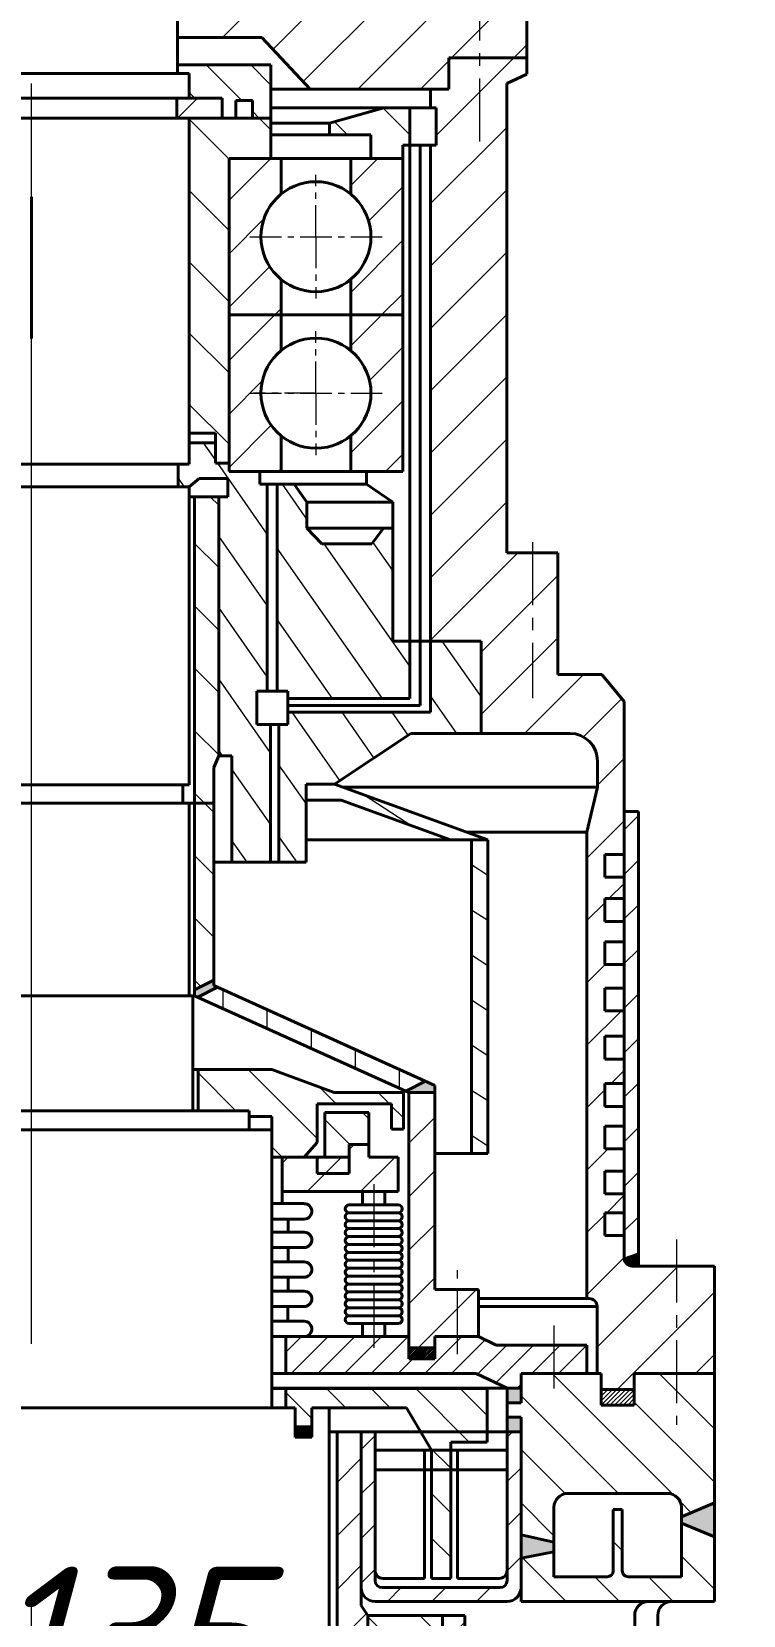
# Model space of a CAD drawing. Header units: millimetres. Extents: x 3913 to 6157, y -487 to 5915.
# Drawn here: x 5193 to 5552, y 4714 to 5512 of the extents above; entities that cross this region are included whole.
import ezdxf

# ---------------------------------------------------------------- set-up
doc = ezdxf.new("R2010")
doc.units = ezdxf.units.MM
doc.linetypes.add('осевая', pattern=[50.8, 31.75, -6.35, 6.35, -6.35])
doc.layers.get('0').update_dxf_attribs({"lineweight": 40})
for name, color, linetype, lineweight in [('1', 7, 'Continuous', 40), ('Оси', 7, 'осевая', 20), ('штриховка', 7, 'Continuous', 20)]:
    doc.layers.add(name, color=color, linetype=linetype, lineweight=lineweight)
doc.styles.add('ADRF1', font='isocpeur.ttf', dxfattribs={"oblique": 15})
doc.dimstyles.new('гост', dxfattribs={"dimtxt": 20, "dimasz": 30, "dimexe": 2, "dimexo": 0, "dimgap": 7, "dimtad": 1, "dimtoh": 1, "dimdec": 1, "dimtxsty": 'ADRF1', "dimcen": 2.5, "dimadec": 0, "dimazin": 0, "dimtfac": 1, "dimtdec": 1, "dimtmove": 0, "dimatfit": 3, "dimfxl": 1, "dimlwd": 20, "dimlwe": 20, "dimarcsym": 0})

# ---------------------------------------------------------------- blocks, each defined once
blk = doc.blocks.new('*D5')
at = {"layer": 'Defpoints', "color": 0, "transparency": 16777216}
for p in [(4626.5, 4661.77), (4626.5, 4550.68), (5759.57, 4550.68)]:
    blk.add_point(p, dxfattribs=at)
at = {"layer": 'Оси', "color": 0, "linetype": 'Continuous', "lineweight": 20, "transparency": 16777216}
for p, q in [((4626.5, 4550.68), (4626.5, 4663.77)), ((5639.57, 4661.77), (4746.5, 4661.77)), ((5759.57, 4550.68), (5759.57, 4663.77))]:
    blk.add_line(p, q, dxfattribs=at)
at = {"layer": 'Оси', "color": 0, "transparency": 16777216}
for points in [[(4746.5, 4681.77), (4746.5, 4641.77), (4626.5, 4661.77)], [(5639.57, 4681.77), (5639.57, 4641.77), (5759.57, 4661.77)]]:
    blk.add_solid(points, dxfattribs=at)
at = {"layer": 'Оси', "color": 0, "transparency": 16777216, "insert": (5193.03, 4703.77), "char_height": 20, "attachment_point": 5, "style": 'ADRF1'}
blk.add_mtext('{\\H3.5x;%%C1135}', dxfattribs=at)
blk = doc.blocks.new('*D8')
at = {"layer": 'Defpoints', "color": 0, "transparency": 16777216}
for p in [(5193.03, 5841.21), (5974.94, 5841.21), (5193.03, -208.96)]:
    blk.add_point(p, dxfattribs=at)
at = {"layer": 'Оси', "color": 0, "linetype": 'Continuous', "lineweight": 20, "transparency": 16777216}
for p, q in [((5193.03, 5841.21), (5976.94, 5841.21)), ((5974.94, -148.96), (5974.94, 5781.21)), ((5193.03, -208.96), (5976.94, -208.96))]:
    blk.add_line(p, q, dxfattribs=at)
at = {"layer": 'Оси', "color": 0, "transparency": 16777216}
for points in [[(5964.94, 5781.21), (5984.94, 5781.21), (5974.94, 5841.21)], [(5964.94, -148.96), (5984.94, -148.96), (5974.94, -208.96)]]:
    blk.add_solid(points, dxfattribs=at)
at = {"layer": 'Оси', "color": 0, "transparency": 16777216, "insert": (5932.94, 2816.12), "char_height": 20, "attachment_point": 5, "rotation": 90, "style": 'ADRF1'}
blk.add_mtext('{\\H3.5x;6050}', dxfattribs=at)

msp = doc.modelspace()

# ---------------------------------------------------------------- hatches: boundary and pattern name
h = msp.add_hatch()
h.set_pattern_fill('ANSI31', color=256, scale=0.5)
h.set_pattern_definition([(45, (1026.5905, 0), (-1.122532, 1.122532), [])])
h.paths.add_polyline_path([(5396.13, 4849.02), (5396.13, 4843.39), (5383.12, 4843.39), (5383.12, 4849.02)])
h = msp.add_hatch(color=256)
h.dxf.hatch_style = 1
h.paths.add_polyline_path([(5439.66, 4814.03), (5439.66, 4806.68), (5432.66, 4806.68), (5432.66, 4814.03)])
h.paths.add_polyline_path([(5439.66, 4828.69), (5439.66, 4821.36), (5432.66, 4821.36), (5432.66, 4828.69)])
h = msp.add_hatch(color=256)
h.dxf.hatch_style = 1
h.paths.add_polyline_path([(5325.89, 4803.92), (5325.89, 4809.24), (5334.26, 4809.24), (5334.26, 4803.92)])
h = msp.add_hatch(color=256)
h.dxf.hatch_style = 1
h.paths.add_polyline_path([(5520.47, 4760.64), (5520.47, 4763.78), (5537.07, 4770.93), (5537.07, 4753.84)])
h.paths.add_polyline_path([(5439.66, 4743.02), (5439.66, 4754.71), (5456.25, 4751.17), (5456.25, 4746.16)])
at = {"layer": 'штриховка'}
h = msp.add_hatch(dxfattribs=at)
h.set_pattern_fill('ANSI31', color=256, scale=7)
h.paths.add_polyline_path([(5308.95, 5509.22), (5266.48, 5509.22), (5266.48, 5532.46), (5314.78, 5532.46), (5314.78, 5520.66), (5327.45, 5520.66), (5327.45, 5532.46), (5351.63, 5532.46), (5402.68, 5523.96), (5418.97, 5523.96), (5418.97, 5498.96), (5403.19, 5498.96), (5403.19, 5492.2), (5403.19, 5483.21), (5333.32, 5483.21)])
h.paths.add_polyline_path([(5418.97, 5523.96), (5423.29, 5523.96), (5442.63, 5515.36), (5442.63, 5498.96), (5424.49, 5498.96), (5418.97, 5498.96)])
h.paths.add_polyline_path([(5423.29, 5523.96), (5442.63, 5523.96), (5442.63, 5515.36)], flags=17)
h = msp.add_hatch(dxfattribs=at)
h.set_pattern_fill('ANSI31', color=256, scale=7)
edge = h.paths.add_edge_path()
edge.add_arc((5473.97, 4869.85), 4, 360, 450)
edge.add_line((5473.97, 4873.85), (5472.88, 4873.85))
edge.add_line((5472.88, 4873.85), (5472.88, 4924))
edge.add_line((5472.88, 4924), (5491.63, 4922.63))
edge.add_line((5491.63, 4922.63), (5491.63, 4917.07))
edge.add_line((5491.63, 4917.07), (5481.83, 4917.07))
edge.add_line((5481.83, 4917.07), (5481.83, 4905.62))
edge.add_line((5481.83, 4905.62), (5491.63, 4905.62))
edge.add_line((5491.63, 4905.62), (5491.63, 4894.23))
edge.add_arc((5495.63, 4894.23), 4, 180, 270)
edge.add_line((5495.63, 4890.23), (5498.79, 4890.23))
edge.add_line((5498.79, 4890.23), (5517.93, 4890.23))
edge.add_line((5517.93, 4890.23), (5517.93, 4836.02))
edge.add_line((5517.93, 4836.02), (5496.74, 4836.02))
edge.add_line((5496.74, 4836.02), (5496.74, 4828.04))
edge.add_line((5496.74, 4828.04), (5479.98, 4828.04))
edge.add_line((5479.98, 4828.04), (5479.98, 4836.02))
edge.add_line((5479.98, 4836.02), (5477.97, 4836.02))
edge.add_line((5477.97, 4836.02), (5477.97, 4869.85))
h.paths.add_polyline_path([(5517.93, 4890.23), (5537.07, 4890.23), (5537.07, 4836.02), (5517.93, 4836.02)])
edge = h.paths.add_edge_path()
edge.add_spline(control_points=[(5472.88, 5108.8), (5474.66, 5116.37), (5478.22, 5123.73), (5478.22, 5131.51)], knot_values=[0, 0, 0, 0, 2.333829, 2.333829, 2.333829, 2.333829], degree=3, periodic=0)
edge.add_line((5478.22, 5131.51), (5478.22, 5144.57))
edge.add_arc((5464.22, 5144.57), 14, 360, 450)
edge.add_line((5464.22, 5158.57), (5433.15, 5158.57))
edge.add_line((5433.15, 5158.57), (5419.49, 5158.57))
edge.add_line((5419.49, 5158.57), (5419.49, 5205.09))
edge.add_line((5419.49, 5205.09), (5394.05, 5205.09))
edge.add_line((5394.05, 5205.09), (5394.05, 5365.31))
edge.add_line((5394.05, 5365.31), (5432.46, 5361.4))
edge.add_line((5432.46, 5361.4), (5432.46, 5249.51))
edge.add_line((5432.46, 5249.51), (5458.17, 5249.51))
edge.add_line((5458.17, 5249.51), (5458.17, 5236.27))
edge.add_line((5458.17, 5236.27), (5458.17, 5194.14))
edge.add_line((5458.17, 5194.14), (5458.17, 5188.23))
edge.add_line((5458.17, 5188.23), (5480.38, 5188.23))
edge.add_line((5480.38, 5188.23), (5491.63, 5174.67))
edge.add_line((5491.63, 5174.67), (5491.63, 5119.23))
edge.add_line((5491.63, 5119.23), (5491.63, 5097.63))
edge.add_line((5491.63, 5097.63), (5481.83, 5097.63))
edge.add_line((5481.83, 5097.63), (5481.83, 5086.18))
edge.add_line((5481.83, 5086.18), (5491.63, 5086.18))
edge.add_line((5491.63, 5086.18), (5491.63, 5075.31))
edge.add_line((5491.63, 5075.31), (5481.83, 5075.31))
edge.add_line((5481.83, 5075.31), (5481.83, 5063.86))
edge.add_line((5481.83, 5063.86), (5491.63, 5063.86))
edge.add_line((5491.63, 5063.86), (5491.63, 5053.51))
edge.add_line((5491.63, 5053.51), (5481.83, 5053.51))
edge.add_line((5481.83, 5053.51), (5481.83, 5042.06))
edge.add_line((5481.83, 5042.06), (5491.63, 5042.06))
edge.add_line((5491.63, 5042.06), (5491.63, 5030.2))
edge.add_line((5491.63, 5030.2), (5481.83, 5030.2))
edge.add_line((5481.83, 5030.2), (5481.83, 5018.75))
edge.add_line((5481.83, 5018.75), (5491.63, 5018.75))
edge.add_line((5491.63, 5018.75), (5491.63, 5005.95))
edge.add_line((5491.63, 5005.95), (5481.83, 5005.95))
edge.add_line((5481.83, 5005.95), (5481.83, 4994.5))
edge.add_line((5481.83, 4994.5), (5491.63, 4994.23))
edge.add_line((5491.63, 4994.23), (5491.63, 4982.1))
edge.add_line((5491.63, 4982.1), (5481.83, 4982.1))
edge.add_line((5481.83, 4982.1), (5481.83, 4970.65))
edge.add_line((5481.83, 4970.65), (5491.63, 4970.65))
edge.add_line((5491.63, 4970.65), (5491.63, 4960.64))
edge.add_line((5491.63, 4960.64), (5481.83, 4960.64))
edge.add_line((5481.83, 4960.64), (5481.83, 4949.19))
edge.add_line((5481.83, 4949.19), (5491.63, 4949.19))
edge.add_line((5491.63, 4949.19), (5491.63, 4937.98))
edge.add_line((5491.63, 4937.98), (5481.83, 4937.98))
edge.add_line((5481.83, 4937.98), (5481.83, 4926.53))
edge.add_line((5481.83, 4926.53), (5491.63, 4926.53))
edge.add_line((5491.63, 4926.53), (5491.63, 4922.63))
edge.add_line((5491.63, 4922.63), (5472.88, 4924))
edge.add_line((5472.88, 4924), (5472.88, 5108.8))
h.paths.add_polyline_path([(5394.05, 5454.87), (5396.88, 5454.87), (5396.88, 5473.69), (5394.05, 5473.69), (5394.05, 5483.21), (5403.19, 5483.21), (5403.19, 5492.2), (5403.19, 5498.96), (5424.49, 5498.96), (5442.63, 5498.96), (5442.63, 5490.75), (5432.46, 5486.05), (5432.46, 5361.4), (5394.05, 5365.31)])
h = msp.add_hatch(dxfattribs=at)
h.set_pattern_fill('ANSI31', color=256, scale=5, angle=90)
h.paths.add_polyline_path([(5272.46, 5490.98), (5266.48, 5490.98), (5266.48, 5495.34), (5313.63, 5495.34), (5313.63, 5473.69), (5313.63, 5468.61), (5304.32, 5468.61), (5304.32, 5477.41), (5295.97, 5477.41), (5295.97, 5468.61), (5288.98, 5468.61), (5288.98, 5478.61), (5272.46, 5478.61)])
h = msp.add_hatch(dxfattribs=at)
h.set_pattern_fill('ANSI31', color=256, scale=5)
h.paths.add_polyline_path([(5272.46, 5468.61), (5266.18, 5468.61), (5266.18, 5478.61), (5288.98, 5478.61), (5288.98, 5468.61)])
h = msp.add_hatch(dxfattribs=at)
h.set_pattern_fill('ANSI31', color=256, scale=5)
h.paths.add_polyline_path([(5272.46, 5468.61), (5266.18, 5468.61), (5266.18, 5478.61), (5288.98, 5478.61), (5288.98, 5468.61)])
h = msp.add_hatch(dxfattribs=at)
h.set_pattern_fill('ANSI31', color=256, scale=7, angle=90)
h.paths.add_polyline_path([(5364, 5460.11), (5364, 5448.24), (5380.09, 5448.24), (5380.09, 5454.87), (5383.54, 5454.87), (5383.54, 5473.69), (5370.58, 5473.69), (5343.05, 5465.97), (5343.05, 5460.11)])
h = msp.add_hatch(dxfattribs=at)
h.set_pattern_fill('ANSI31', color=256, scale=8, angle=90)
h.paths.add_polyline_path([(5272.46, 5468.61), (5313.63, 5468.61), (5313.63, 5448.24), (5292.49, 5448.24), (5292.49, 5294.73), (5285.63, 5294.73), (5285.63, 5309.92), (5272.46, 5309.92)])
h = msp.add_hatch(dxfattribs=at)
h.set_pattern_fill('ANSI31', color=256, scale=6)
h.paths.add_polyline_path([(5292.51, 5448.24), (5318.79, 5448.24), (5318.79, 5430.31, 0.225512), (5308.57, 5408.81, 0.225512), (5318.79, 5387.31), (5318.79, 5369.4), (5292.51, 5369.4)])
h.paths.add_polyline_path([(5353.82, 5448.24), (5380.09, 5448.24), (5380.09, 5369.4), (5353.82, 5369.4), (5353.82, 5387.31, 0.225512), (5364.03, 5408.81, 0.225512), (5353.82, 5430.31)])
h.paths.add_polyline_path([(5292.51, 5369.4), (5318.79, 5369.4), (5318.79, 5351.49, 0.225512), (5308.57, 5329.99, 0.225512), (5318.79, 5308.49), (5318.79, 5290.58), (5292.51, 5290.58)])
h.paths.add_polyline_path([(5353.82, 5369.4), (5380.09, 5368.09), (5380.09, 5290.58), (5353.82, 5290.58), (5353.82, 5308.49, 0.225512), (5364.03, 5329.99, 0.225512), (5353.82, 5351.49)])
h = msp.add_hatch(dxfattribs=at)
h.set_pattern_fill('ANSI31', color=256, scale=6.5, angle=80)
h.paths.add_polyline_path([(5287.3, 5277.81), (5291.89, 5277.81), (5291.89, 5286.95), (5277.43, 5286.95), (5272.46, 5282.73), (5266.8, 5282.73), (5266.8, 5294.3), (5272.46, 5294.3), (5272.46, 5304.99), (5285.63, 5304.99), (5285.63, 5294.73), (5292.49, 5294.73), (5292.49, 5290.58), (5307.97, 5290.58), (5307.97, 5284.15), (5311.78, 5284.15), (5311.78, 5179.8), (5306.53, 5179.8), (5306.53, 5163.13), (5313.42, 5163.13), (5313.42, 5093.62), (5293.92, 5093.62), (5293.92, 5147.25), (5287.3, 5147.25)])
h.paths.add_polyline_path([(5316.76, 5284.15), (5325.25, 5284.15), (5331.72, 5275.07), (5331.72, 5261.91), (5339.33, 5254.01), (5364.51, 5254.01), (5370.36, 5261.91), (5375.05, 5261.91), (5375.05, 5205.09), (5383.54, 5205.09), (5383.54, 5176.2), (5322.16, 5176.2), (5322.16, 5179.8), (5316.76, 5179.8)])
h.paths.add_polyline_path([(5317.66, 5163.13), (5322.16, 5163.13), (5322.16, 5169.21), (5394.05, 5169.21), (5394.05, 5205.09), (5419.49, 5205.09), (5419.49, 5158.57), (5384.04, 5158.57), (5345.69, 5133.02), (5331.3, 5133.02), (5331.3, 5093.62), (5317.66, 5093.62)])
h = msp.add_hatch(dxfattribs=at)
h.set_pattern_fill('ANSI31', color=256, scale=7, angle=90)
h.paths.add_polyline_path([(5275.15, 5277.81), (5287.3, 5277.81), (5287.3, 5147.25), (5284.91, 5141.46), (5284.89, 5123.47), (5284.89, 5034.24), (5275.15, 5029.45), (5275.15, 5123.47)])
h = msp.add_hatch(dxfattribs=at)
h.set_pattern_fill('ANSI31', color=256, scale=6, angle=102)
h.paths.add_polyline_path([(5348.96, 5125), (5331.3, 5125), (5331.3, 5133.02), (5345.69, 5133.02), (5422.92, 5104.89), (5404.19, 5104.89)])
h = msp.add_hatch(dxfattribs=at)
h.set_pattern_fill('ANSI31', color=256, scale=5)
h.paths.add_polyline_path([(5491.63, 5119.23), (5498.79, 5119.23), (5498.79, 4890.23), (5495.63, 4890.23, -0.414214), (5491.63, 4894.23)])
h = msp.add_hatch(dxfattribs=at)
h.set_pattern_fill('ANSI31', color=256, scale=6, angle=102)
h.paths.add_polyline_path([(5422.92, 5104.89), (5414.75, 5104.89), (5414.75, 4946.87), (5422.92, 4946.87)])
h = msp.add_hatch(color=256, dxfattribs=at)
h.dxf.hatch_style = 1
h.paths.add_polyline_path([(5391.47, 4983.31), (5396.13, 4981.2), (5396.13, 4977.64), (5383.12, 4977.64), (5381.59, 4978.33)])
h.paths.add_polyline_path([(5275.15, 5029.45), (5284.89, 5034.24), (5284.89, 5031.6), (5286.74, 5030.77), (5276.81, 5025.61), (5275.15, 5026.36)])
h = msp.add_hatch(dxfattribs=at)
h.set_pattern_fill('ANSI31', color=256, scale=7, angle=45)
h.paths.add_polyline_path([(5276.81, 5025.61), (5286.74, 5030.77), (5391.47, 4983.31), (5381.59, 4978.33)])
h = msp.add_hatch(dxfattribs=at)
h.set_pattern_fill('ANSI31', color=256, scale=6, angle=90)
h.paths.add_polyline_path([(5314.13, 4965.61), (5302.68, 4965.61), (5302.68, 4968.48), (5276.9, 4968.48), (5276.9, 4989.31), (5314.13, 4989.31), (5345.4, 4977.64), (5380.45, 4977.64), (5380.45, 4959.22), (5374.44, 4959.22), (5374.44, 4971.91), (5336.89, 4971.91), (5336.89, 4952.47), (5330.41, 4945.12), (5314.13, 4945.12), (5314.13, 4958.83)])
h = msp.add_hatch(dxfattribs=at)
h.set_pattern_fill('ANSI31', color=256, scale=6)
h.paths.add_polyline_path([(5383.12, 4977.64), (5396.13, 4977.64), (5396.13, 4878.38), (5418.17, 4878.38), (5418.17, 4854.64), (5396.13, 4854.64), (5396.13, 4849.02), (5383.12, 4849.02), (5383.12, 4854.64)])
h = msp.add_hatch(dxfattribs=at)
h.set_pattern_fill('ANSI31', color=256, scale=5, angle=90)
h.paths.add_polyline_path([(5353.02, 4951.47), (5353.02, 4945.12), (5340.86, 4945.12), (5340.86, 4967.62), (5362.99, 4967.62), (5362.99, 4951.47)])
h = msp.add_hatch(dxfattribs=at)
h.set_pattern_fill('ANSI31', color=256, scale=6)
h.paths.add_polyline_path([(5353.02, 4936.89), (5353.02, 4945.12), (5353.02, 4951.47), (5362.99, 4951.47), (5362.99, 4945.12), (5377.76, 4945.12), (5377.76, 4927.76), (5319.22, 4927.76), (5319.22, 4945.12), (5336.89, 4945.12), (5336.89, 4936.89)])
h = msp.add_hatch(dxfattribs=at)
h.set_pattern_fill('ANSI31', color=256, scale=5)
h.paths.add_polyline_path([(5336.89, 4936.89), (5336.89, 4945.12), (5353.02, 4945.12), (5353.02, 4936.89)])
h = msp.add_hatch(color=256, dxfattribs=at)
h.dxf.hatch_style = 1
h.paths.add_polyline_path([(5498.79, 4896.74), (5498.79, 4890.23), (5495.63, 4890.23, -0.414214), (5491.63, 4894.23)])
h = msp.add_hatch(dxfattribs=at)
h.set_pattern_fill('ANSI31', color=256, scale=3)
h.set_pattern_definition([(45, (1026.59, 0), (-6.735192, 6.735192), [])])
h.paths.add_polyline_path([(5472.88, 4850.43), (5472.88, 4836.02), (5439.66, 4836.02), (5439.66, 4828.69), (5432.66, 4828.69), (5416.99, 4836.02), (5321.19, 4836.02), (5321.19, 4854.64), (5330.38, 4854.64), (5383.12, 4854.64), (5383.12, 4843.39), (5396.13, 4843.39), (5396.13, 4854.64), (5418.17, 4854.64), (5427.16, 4850.43)])
h = msp.add_hatch(dxfattribs=at)
h.set_pattern_fill('ANSI31', color=256, scale=6, angle=90)
h.paths.add_polyline_path([(5439.66, 4806.68), (5439.66, 4814.03), (5432.66, 4814.03), (5432.66, 4821.36), (5439.66, 4821.36), (5439.66, 4836.02), (5479.98, 4836.02), (5479.98, 4820.07), (5488.36, 4820.07), (5496.74, 4820.07), (5496.74, 4836.02), (5537.07, 4836.02), (5537.07, 4770.93), (5520.47, 4763.78), (5520.47, 4768.68, 0.414214), (5513.47, 4775.68), (5463.25, 4775.68, 0.414214), (5456.25, 4768.68), (5456.25, 4751.17), (5439.66, 4754.71)])
h.paths.add_polyline_path([(5520.47, 4760.64), (5537.07, 4753.84), (5537.07, 4721.23), (5439.66, 4721.23), (5439.66, 4728.23), (5439.66, 4743.02), (5456.25, 4746.16), (5456.25, 4733.67), (5483.08, 4733.67, 0.414214), (5486.08, 4736.67), (5486.08, 4767.61), (5490.64, 4767.61), (5490.64, 4736.67, 0.414214), (5493.64, 4733.67), (5520.47, 4733.67)])
h = msp.add_hatch(dxfattribs=at)
h.set_pattern_fill('ANSI31', color=256, scale=5, angle=90)
h.paths.add_polyline_path([(5321.19, 4828.5), (5422.56, 4828.5), (5422.56, 4806.68), (5389.11, 4806.68), (5382, 4818.83), (5342.93, 4818.83), (5334.26, 4818.83), (5334.26, 4809.24), (5325.89, 4809.24), (5325.89, 4818.83), (5321.19, 4818.83)])
h.paths.add_polyline_path([(5389.11, 4806.68), (5422.56, 4806.68), (5422.56, 4801.47), (5404.25, 4801.47), (5404.25, 4797.43), (5394.52, 4797.43)])
h.paths.add_polyline_path([(5394.52, 4787.46), (5404.25, 4787.46), (5404.25, 4732.86), (5399.38, 4732.86), (5394.52, 4732.86)])
h.paths.add_polyline_path([(5394.52, 4797.43), (5404.25, 4797.43), (5404.25, 4787.46), (5394.52, 4787.46)])
h = msp.add_hatch(dxfattribs=at)
h.set_pattern_fill('ANSI31', color=256, scale=0.5)
h.set_pattern_definition([(45, (1026.5905, -8.2099), (-1.122532, 1.122532), [])])
h.paths.add_polyline_path([(5488.36, 4820.07), (5479.98, 4820.07), (5479.98, 4828.04), (5496.74, 4828.04), (5496.74, 4820.07)])
h = msp.add_hatch(dxfattribs=at)
h.set_pattern_fill('ANSI31', color=256, scale=6)
h.paths.add_polyline_path([(5411.32, 4275.19), (5400.08, 4275.19), (5400.08, 4714.23), (5411.32, 4714.23)])
h.paths.add_polyline_path([(5362.39, 4714.23), (5362.39, 4266.64), (5371.7, 4240.39), (5371.7, 4204.68), (5341.7, 4204.68), (5341.7, 4261.25), (5346.91, 4265.81), (5346.91, 4708.68), (5346.91, 4806.68), (5359.11, 4806.68), (5359.11, 4719.18)])
h = msp.add_hatch(dxfattribs=at)
h.set_pattern_fill('ANSI31', color=256, scale=5)
h.paths.add_polyline_path([(5432.66, 4806.68), (5439.66, 4806.68), (5439.66, 4728.23, -0.414214), (5432.66, 4721.23), (5366.11, 4721.23, -0.414214), (5359.11, 4728.23), (5359.11, 4806.68), (5366.11, 4806.68), (5366.11, 4731.73, 0.414214), (5369.61, 4728.23), (5429.16, 4728.23, 0.414214), (5432.66, 4731.73)])
h = msp.add_hatch(dxfattribs=at)
h.set_pattern_fill('ANSI31', color=256, scale=6, angle=90)
h.paths.add_polyline_path([(5386.33, 4639.65), (5386.33, 4621.47), (5400.08, 4621.47), (5400.08, 4609.57), (5386.33, 4609.57), (5386.33, 4591.39), (5400.08, 4591.39), (5400.08, 4578.99), (5386.33, 4578.99), (5386.33, 4560.81), (5400.08, 4560.81), (5400.08, 4551.64), (5386.33, 4551.64), (5386.33, 4533.46), (5400.08, 4533.46), (5400.08, 4524.29), (5386.33, 4524.29), (5386.33, 4506.11), (5400.08, 4506.11), (5400.08, 4497.26), (5386.33, 4497.26), (5386.33, 4479.08), (5400.08, 4479.08), (5400.08, 4464.66), (5386.33, 4464.66), (5386.33, 4446.48), (5400.08, 4446.48), (5400.08, 4435.76), (5386.33, 4435.76), (5386.33, 4417.58), (5400.08, 4417.58), (5400.08, 4408.35), (5386.33, 4408.35), (5386.33, 4390.17), (5400.08, 4390.17), (5400.08, 4380.19), (5386.33, 4380.19), (5386.33, 4362.01), (5400.08, 4362.01), (5400.08, 4351.3), (5386.33, 4351.3), (5386.33, 4333.12), (5400.08, 4333.12), (5400.08, 4320.93), (5386.33, 4320.93), (5386.33, 4302.75), (5400.08, 4302.75), (5400.08, 4293.37), (5386.33, 4293.37), (5386.33, 4275.19), (5400.08, 4275.19), (5411.32, 4275.19), (5411.32, 4240.39), (5371.7, 4240.39), (5362.39, 4266.64), (5362.39, 4714.23), (5400.08, 4714.23), (5400.08, 4705.15), (5386.33, 4705.15), (5386.33, 4686.97), (5400.08, 4686.97), (5400.08, 4673.53), (5386.33, 4673.53), (5386.33, 4655.35), (5400.08, 4655.35), (5400.08, 4639.65)])

# ---------------------------------------------------------------- linework, layer by layer
for p, q in [((5266.48, 5490.98), (5266.48, 5532.46)), ((5442.63, 5498.96), (5442.63, 5523.96)), ((5266.48, 5509.22), (5308.95, 5509.22)), ((5308.95, 5509.22), (5333.32, 5483.21)), ((5424.49, 5498.96), (5403.19, 5498.96)), ((5403.19, 5498.96), (5403.19, 5492.2)), ((5424.49, 5498.96), (5403.19, 5498.96)), ((5403.19, 5498.96), (5403.19, 5492.2)), ((5442.63, 5498.96), (5424.49, 5498.96)), ((5442.63, 5490.75), (5442.63, 5498.96)), ((5113.61, 5490.98), (5193.03, 5490.98)), ((5272.46, 5490.98), (5193.03, 5490.98)), ((5272.46, 5490.98), (5193.03, 5490.98)), ((5272.46, 5490.98), (5193.03, 5490.98)), ((5313.63, 5495.34), (5266.48, 5495.34)), ((5272.46, 5478.61), (5272.46, 5490.98)), ((5272.46, 5478.61), (5272.46, 5490.98)), ((5272.46, 5478.61), (5272.46, 5490.98)), ((5313.63, 5473.69), (5313.63, 5495.34)), ((5403.19, 5492.2), (5403.19, 5483.21)), ((5403.19, 5492.2), (5403.19, 5483.21)), ((5432.46, 5486.05), (5442.63, 5490.75)), ((5403.19, 5483.21), (5313.63, 5483.21)), ((5394.05, 5473.69), (5394.05, 5483.21)), ((5432.46, 5249.51), (5432.46, 5486.05)), ((5119.89, 5478.61), (5193.03, 5478.61)), ((5266.18, 5478.61), (5193.03, 5478.61)), ((5266.18, 5468.61), (5266.18, 5478.61)), ((5288.98, 5478.61), (5266.18, 5478.61)), ((5266.18, 5468.61), (5266.18, 5478.61)), ((5288.98, 5478.61), (5266.18, 5478.61)), ((5288.98, 5478.61), (5266.18, 5478.61)), ((5288.98, 5468.61), (5288.98, 5478.61)), ((5288.98, 5468.61), (5288.98, 5478.61)), ((5288.98, 5468.61), (5288.98, 5478.61)), ((5304.32, 5477.41), (5295.97, 5477.41)), ((5288.98, 5468.61), (5193.03, 5468.61)), ((5272.46, 5294.3), (5272.46, 5468.61)), ((5193.03, 5428.84), (5193.03, 5357.5)), ((5193.03, 5294.3), (5113.61, 5294.3)), ((5193.03, 5294.3), (5113.61, 5294.3)), ((5193.03, 5294.3), (5272.46, 5294.3)), ((5193.03, 5294.3), (5272.46, 5294.3)), ((5266.8, 5282.73), (5266.8, 5294.3)), ((5113.61, 5282.73), (5193.03, 5282.73)), ((5272.46, 5282.73), (5193.03, 5282.73)), ((5272.46, 5132.6), (5272.46, 5282.73)), ((5458.17, 5249.51), (5432.46, 5249.51)), ((5458.17, 5236.27), (5458.17, 5249.51)), ((5458.17, 5236.27), (5458.17, 5194.14)), ((5419.49, 5205.09), (5375.05, 5205.09)), ((5419.49, 5158.57), (5419.49, 5205.09)), ((5458.17, 5194.14), (5458.17, 5188.23)), ((5480.38, 5188.23), (5458.17, 5188.23)), ((5480.38, 5188.23), (5458.17, 5188.23)), ((5491.63, 5174.67), (5480.38, 5188.23)), ((5491.63, 5119.23), (5491.63, 5174.67)), ((5384.04, 5158.57), (5345.69, 5133.02)), ((5419.49, 5158.57), (5384.04, 5158.57)), ((5433.15, 5158.57), (5419.49, 5158.57)), ((5464.22, 5158.57), (5433.15, 5158.57)), ((5284.89, 5123.47), (5284.91, 5141.46)), ((5478.22, 5131.51), (5478.22, 5144.57)), ((5113.61, 5132.6), (5193.03, 5132.6)), ((5272.46, 5132.6), (5193.03, 5132.6)), ((5269.2, 5123.47), (5269.2, 5132.6)), ((5331.3, 5133.02), (5331.3, 5093.62)), ((5422.92, 5104.89), (5345.69, 5133.02)), ((5113.61, 5123.47), (5193.03, 5123.47)), ((5272.46, 5123.47), (5193.03, 5123.47)), ((5272.46, 5123.47), (5272.46, 5026.36)), ((5275.15, 5123.47), (5272.46, 5123.47)), ((5275.15, 5026.36), (5275.15, 5123.47)), ((5275.15, 5026.36), (5275.15, 5123.47)), ((5275.15, 5123.47), (5284.89, 5123.47)), ((5284.89, 5031.6), (5284.89, 5123.47)), ((5284.89, 5031.6), (5284.89, 5123.47)), ((5404.19, 5104.89), (5348.96, 5125)), ((5498.79, 5119.23), (5491.63, 5119.23)), ((5491.63, 4894.23), (5491.63, 5119.23)), ((5498.79, 4890.23), (5498.79, 5119.23)), ((5472.88, 4873.85), (5472.88, 5108.8)), ((5414.75, 5104.89), (5414.75, 4946.87)), ((5422.92, 5104.89), (5422.92, 4946.87)), ((5481.83, 5097.63), (5491.63, 5097.63)), ((5481.83, 5086.18), (5481.83, 5097.63)), ((5491.63, 5086.18), (5481.83, 5086.18)), ((5481.83, 5063.86), (5481.83, 5075.31)), ((5481.83, 5075.31), (5491.63, 5075.31)), ((5491.63, 5063.86), (5481.83, 5063.86)), ((5481.83, 5053.51), (5491.63, 5053.51)), ((5481.83, 5042.06), (5481.83, 5053.51)), ((5491.63, 5042.06), (5481.83, 5042.06)), ((5284.89, 5034.24), (5275.15, 5029.45)), ((5286.74, 5030.77), (5276.81, 5025.61)), ((5396.13, 4981.2), (5284.89, 5031.6)), ((5481.83, 5018.75), (5481.83, 5030.2)), ((5481.83, 5030.2), (5491.63, 5030.2)), ((5111.84, 5026.36), (5193.03, 5026.36)), ((5274.23, 5026.36), (5193.03, 5026.36)), ((5274.23, 4968.48), (5274.23, 5026.36)), ((5275.15, 5026.36), (5274.23, 5026.36)), ((5383.12, 4977.64), (5275.15, 5026.36)), ((5491.63, 5018.75), (5481.83, 5018.75)), ((5481.83, 4994.5), (5481.83, 5005.95)), ((5481.83, 5005.95), (5491.63, 5005.95)), ((5274.23, 4989.31), (5314.13, 4989.31)), ((5276.9, 4968.48), (5276.9, 4989.31)), ((5314.13, 4989.31), (5345.4, 4977.64)), ((5491.63, 4994.5), (5481.83, 4994.5)), ((5381.59, 4978.33), (5391.47, 4983.31)), ((5396.13, 4981.2), (5396.13, 4878.38)), ((5481.83, 4970.65), (5481.83, 4982.1)), ((5481.83, 4982.1), (5491.63, 4982.1)), ((5336.89, 4971.91), (5336.89, 4952.47)), ((5374.44, 4971.91), (5336.89, 4971.91)), ((5380.45, 4977.64), (5345.4, 4977.64)), ((5374.44, 4959.22), (5374.44, 4971.91)), ((5380.45, 4977.64), (5380.45, 4959.22)), ((5383.12, 4854.64), (5383.12, 4977.64)), ((5383.12, 4977.64), (5396.13, 4977.64)), ((5083.38, 4968.48), (5193.03, 4968.48)), ((5302.68, 4968.48), (5193.03, 4968.48)), ((5302.68, 4958.83), (5302.68, 4968.48)), ((5302.68, 4965.61), (5314.13, 4965.61)), ((5314.13, 4965.61), (5314.13, 4958.83)), ((5362.99, 4967.62), (5340.86, 4967.62)), ((5340.86, 4967.62), (5340.86, 4945.12)), ((5362.99, 4951.47), (5362.99, 4967.62)), ((5491.63, 4970.65), (5481.83, 4970.65)), ((5071.94, 4958.83), (5193.03, 4958.83)), ((5314.13, 4958.83), (5193.03, 4958.83)), ((5314.13, 4818.83), (5314.13, 4958.83)), ((5380.45, 4959.22), (5374.44, 4959.22)), ((5481.83, 4949.19), (5481.83, 4960.64)), ((5481.83, 4960.64), (5491.63, 4960.64)), ((5336.89, 4952.47), (5330.41, 4945.12)), ((5353.02, 4951.47), (5353.02, 4945.12)), ((5362.99, 4951.47), (5353.02, 4951.47)), ((5362.99, 4945.12), (5362.99, 4951.47)), ((5491.63, 4949.19), (5481.83, 4949.19)), ((5336.89, 4945.12), (5314.13, 4945.12)), ((5319.22, 4921.64), (5319.22, 4945.12)), ((5336.89, 4936.89), (5336.89, 4945.12)), ((5336.89, 4945.12), (5353.02, 4945.12)), ((5353.02, 4945.12), (5353.02, 4936.89)), ((5377.76, 4945.12), (5362.99, 4945.12)), ((5377.76, 4927.76), (5377.76, 4945.12)), ((5422.92, 4946.87), (5396.13, 4946.87)), ((5353.02, 4936.89), (5336.89, 4936.89)), ((5481.83, 4937.98), (5491.63, 4937.98)), ((5481.83, 4926.53), (5481.83, 4937.98)), ((5319.22, 4927.76), (5377.76, 4927.76)), ((5377.76, 4927.76), (5353.02, 4927.76)), ((5359.68, 4921.01), (5359.68, 4927.76)), ((5371.09, 4921.01), (5371.09, 4927.76)), ((5491.63, 4926.53), (5481.83, 4926.53)), ((5314.13, 4921.64), (5314.13, 4854.64)), ((5319.22, 4921.64), (5314.13, 4921.64)), ((5319.22, 4921.64), (5330.38, 4921.64)), ((5365.39, 4921.01), (5353.02, 4921.01)), ((5365.39, 4917.03), (5353.02, 4917.03)), ((5365.39, 4917.03), (5353.02, 4917.03)), ((5359.68, 4921.01), (5371.09, 4921.01)), ((5365.39, 4921.01), (5377.76, 4921.01)), ((5365.39, 4917.03), (5377.76, 4917.03)), ((5365.39, 4917.03), (5377.76, 4917.03)), ((5481.83, 4917.07), (5491.63, 4917.07)), ((5481.83, 4905.62), (5481.83, 4917.07)), ((5330.38, 4913.91), (5314.13, 4913.91)), ((5319.22, 4907.27), (5314.13, 4907.27)), ((5319.22, 4907.27), (5330.38, 4907.27)), ((5322.25, 4907.27), (5322.25, 4913.91)), ((5365.39, 4913.04), (5353.02, 4913.04)), ((5365.39, 4913.04), (5353.02, 4913.04)), ((5365.39, 4909.05), (5353.02, 4909.05)), ((5365.39, 4909.05), (5353.02, 4909.05)), ((5365.39, 4913.04), (5377.76, 4913.04)), ((5365.39, 4913.04), (5377.76, 4913.04)), ((5365.39, 4909.05), (5377.76, 4909.05)), ((5365.39, 4909.05), (5377.76, 4909.05)), ((5330.38, 4899.54), (5314.13, 4899.54)), ((5322.25, 4899.54), (5322.25, 4892.28)), ((5365.39, 4905.07), (5353.02, 4905.07)), ((5365.39, 4905.07), (5353.02, 4905.07)), ((5365.39, 4901.08), (5353.02, 4901.08)), ((5365.39, 4901.08), (5353.02, 4901.08)), ((5365.39, 4905.07), (5377.76, 4905.07)), ((5365.39, 4905.07), (5377.76, 4905.07)), ((5365.39, 4901.08), (5377.76, 4901.08)), ((5365.39, 4901.08), (5377.76, 4901.08)), ((5491.63, 4905.62), (5481.83, 4905.62)), ((5319.22, 4892.28), (5314.13, 4892.28)), ((5319.22, 4892.28), (5330.38, 4892.28)), ((5365.39, 4897.09), (5353.02, 4897.09)), ((5365.39, 4897.09), (5353.02, 4897.09)), ((5365.39, 4893.11), (5353.02, 4893.11)), ((5365.39, 4893.11), (5353.02, 4893.11)), ((5365.39, 4897.09), (5377.76, 4897.09)), ((5365.39, 4897.09), (5377.76, 4897.09)), ((5365.39, 4893.11), (5377.76, 4893.11)), ((5365.39, 4893.11), (5377.76, 4893.11)), ((5330.38, 4884.56), (5314.13, 4884.56)), ((5322.25, 4884.56), (5322.25, 4877.53)), ((5365.39, 4889.12), (5353.02, 4889.12)), ((5365.39, 4889.12), (5353.02, 4889.12)), ((5365.39, 4885.13), (5353.02, 4885.13)), ((5365.39, 4885.13), (5353.02, 4885.13)), ((5365.39, 4889.12), (5377.76, 4889.12)), ((5365.39, 4889.12), (5377.76, 4889.12)), ((5365.39, 4885.13), (5377.76, 4885.13)), ((5365.39, 4885.13), (5377.76, 4885.13)), ((5498.79, 4890.23), (5495.63, 4890.23)), ((5537.07, 4890.23), (5498.79, 4890.23)), ((5537.07, 4721.23), (5537.07, 4890.23)), ((5319.22, 4877.53), (5314.13, 4877.53)), ((5319.22, 4877.53), (5330.38, 4877.53)), ((5365.39, 4881.15), (5353.02, 4881.15)), ((5365.39, 4881.15), (5353.02, 4881.15)), ((5365.39, 4877.16), (5353.02, 4877.16)), ((5365.39, 4877.16), (5353.02, 4877.16)), ((5365.39, 4881.15), (5377.76, 4881.15)), ((5365.39, 4881.15), (5377.76, 4881.15)), ((5365.39, 4877.16), (5377.76, 4877.16)), ((5365.39, 4877.16), (5377.76, 4877.16)), ((5418.17, 4878.38), (5396.13, 4878.38)), ((5418.17, 4854.64), (5418.17, 4878.38)), ((5330.38, 4869.8), (5314.13, 4869.8)), ((5322.17, 4869.8), (5322.17, 4862.36)), ((5365.39, 4873.17), (5353.02, 4873.17)), ((5365.39, 4873.17), (5353.02, 4873.17)), ((5365.39, 4869.19), (5353.02, 4869.19)), ((5365.39, 4869.19), (5353.02, 4869.19)), ((5365.39, 4873.17), (5377.76, 4873.17)), ((5365.39, 4873.17), (5377.76, 4873.17)), ((5365.39, 4869.19), (5377.76, 4869.19)), ((5365.39, 4869.19), (5377.76, 4869.19)), ((5473.97, 4873.85), (5418.17, 4873.85)), ((5477.97, 4869.85), (5418.17, 4869.85)), ((5477.97, 4836.02), (5477.97, 4869.85)), ((5319.22, 4862.36), (5314.13, 4862.36)), ((5319.22, 4862.36), (5330.38, 4862.36)), ((5365.39, 4865.2), (5353.02, 4865.2)), ((5365.39, 4865.2), (5353.02, 4865.2)), ((5365.39, 4861.22), (5353.02, 4861.22)), ((5371.09, 4861.22), (5359.68, 4861.22)), ((5359.68, 4861.22), (5359.68, 4854.64)), ((5365.39, 4865.2), (5377.76, 4865.2)), ((5365.39, 4865.2), (5377.76, 4865.2)), ((5365.39, 4861.22), (5377.76, 4861.22)), ((5371.09, 4861.22), (5371.09, 4854.64)), ((5330.38, 4854.64), (5314.13, 4854.64)), ((5383.12, 4854.64), (5314.13, 4854.64)), ((5321.19, 4836.02), (5321.19, 4854.64)), ((5383.12, 4843.39), (5383.12, 4854.64)), ((5418.17, 4854.64), (5396.13, 4854.64)), ((5396.13, 4854.64), (5396.13, 4843.39)), ((5418.17, 4854.64), (5427.16, 4850.43)), ((5396.13, 4849.02), (5383.12, 4849.02)), ((5396.13, 4843.39), (5383.12, 4843.39)), ((5472.88, 4850.43), (5427.16, 4850.43)), ((5472.88, 4836.02), (5472.88, 4850.43)), ((5537.07, 4721.23), (5537.07, 4844.23)), ((5416.99, 4836.02), (5314.13, 4836.02)), ((5416.99, 4836.02), (5432.66, 4828.69)), ((5439.66, 4821.36), (5439.66, 4836.02)), ((5479.98, 4836.02), (5439.66, 4836.02)), ((5479.98, 4820.07), (5479.98, 4836.02)), ((5537.07, 4836.02), (5496.74, 4836.02)), ((5496.74, 4820.07), (5496.74, 4836.02)), ((5432.66, 4828.69), (5314.13, 4828.69)), ((5321.19, 4828.5), (5314.13, 4828.5)), ((5321.19, 4828.5), (5422.56, 4828.5)), ((5321.19, 4818.83), (5321.19, 4828.5)), ((5422.56, 4828.5), (5422.56, 4801.47)), ((5439.66, 4828.69), (5432.66, 4828.69)), ((5439.66, 4828.69), (5432.66, 4828.69)), ((5432.66, 4821.36), (5432.66, 4828.69)), ((5439.66, 4828.69), (5432.66, 4828.69)), ((5496.74, 4828.04), (5479.98, 4828.04)), ((5439.66, 4821.36), (5432.66, 4821.36)), ((5439.66, 4821.36), (5432.66, 4821.36)), ((5432.66, 4814.03), (5432.66, 4821.36)), ((5488.36, 4820.07), (5479.98, 4820.07)), ((5488.36, 4820.07), (5496.74, 4820.07)), ((5060.17, 4818.83), (5193.03, 4818.83)), ((5325.89, 4818.83), (5193.03, 4818.83)), ((5325.89, 4803.92), (5325.89, 4818.83)), ((5342.93, 4818.83), (5334.26, 4818.83)), ((5334.26, 4818.83), (5334.26, 4803.92)), ((5342.93, 4268.68), (5342.93, 4818.83)), ((5342.93, 4818.83), (5382, 4818.83)), ((5394.52, 4797.43), (5382, 4818.83)), ((5439.66, 4814.03), (5432.66, 4814.03)), ((5432.66, 4806.68), (5432.66, 4814.03)), ((5439.66, 4814.03), (5439.66, 4806.68)), ((5334.26, 4809.24), (5325.89, 4809.24)), ((5334.26, 4803.92), (5325.89, 4803.92)), ((5346.91, 4806.68), (5342.93, 4806.68)), ((5346.91, 4708.68), (5346.91, 4806.68)), ((5359.11, 4806.68), (5346.91, 4806.68)), ((5359.11, 4719.18), (5359.11, 4806.68)), ((5359.11, 4806.68), (5439.66, 4806.68)), ((5366.11, 4731.73), (5366.11, 4806.68)), ((5432.66, 4731.73), (5432.66, 4806.68)), ((5439.66, 4728.23), (5439.66, 4806.68)), ((5432.66, 4797.43), (5366.11, 4797.43)), ((5391.08, 4797.43), (5391.08, 4732.86)), ((5394.52, 4797.43), (5394.52, 4732.86)), ((5404.25, 4801.47), (5404.25, 4797.43)), ((5422.56, 4801.47), (5404.25, 4801.47)), ((5404.25, 4797.43), (5404.25, 4732.86)), ((5407.69, 4797.43), (5407.69, 4732.86)), ((5432.66, 4787.46), (5366.11, 4787.46)), ((5513.47, 4775.68), (5463.25, 4775.68)), ((5456.25, 4768.68), (5456.25, 4733.67)), ((5486.08, 4767.61), (5490.64, 4767.61)), ((5486.08, 4767.61), (5486.08, 4736.67)), ((5490.64, 4767.61), (5490.64, 4736.67)), ((5520.47, 4763.78), (5537.07, 4770.93)), ((5520.47, 4768.68), (5520.47, 4733.67)), ((5520.47, 4760.64), (5537.07, 4753.84)), ((5456.25, 4751.17), (5439.66, 4754.71)), ((5456.25, 4746.16), (5439.66, 4743.02)), ((5391.08, 4732.86), (5370.11, 4732.86)), ((5394.52, 4732.86), (5399.38, 4732.86)), ((5404.25, 4732.86), (5399.38, 4732.86)), ((5407.69, 4732.86), (5428.66, 4732.86)), ((5483.08, 4733.67), (5456.25, 4733.67)), ((5520.47, 4733.67), (5493.64, 4733.67)), ((5429.16, 4728.23), (5369.61, 4728.23)), ((5439.66, 4728.23), (5439.66, 4721.23)), ((5362.39, 4714.23), (5359.11, 4719.18)), ((5432.66, 4721.23), (5366.11, 4721.23)), ((5439.66, 4721.23), (5537.07, 4721.23)), ((5537.07, 4721.23), (5439.66, 4721.23)), ((5362.39, 4266.64), (5362.39, 4714.23)), ((5400.08, 4714.23), (5362.39, 4714.23)), ((5400.08, 4275.19), (5400.08, 4714.23)), ((5400.08, 4714.23), (5411.32, 4714.23)), ((5411.32, 4240.39), (5411.32, 4714.23)), ((5496.93, 4603.78), (5496.93, 4714.23)), ((5508.62, 4603.78), (5508.62, 4714.23))]:
    msp.add_line(p, q)
at = {"color": 0}
for p, q in [((5345.69, 5133.02), (5331.3, 5133.02)), ((5478.22, 5131.51), (5349.82, 5131.51)), ((5348.96, 5125), (5331.3, 5125)), ((5472.88, 5108.8), (5412.22, 5108.79)), ((5422.92, 5104.89), (5331.3, 5104.89))]:
    msp.add_line(p, q, dxfattribs=at)
for centre, radius, start, end in [((5464.22, 5144.57), 14, 0, 90), ((5330.38, 4917.77), 3.86, 270, 90), ((5353.02, 4919.02), 1.99, 90, 270), ((5353.02, 4915.03), 1.99, 90, 270), ((5377.76, 4919.02), 1.99, 270, 90), ((5377.76, 4915.03), 1.99, 270, 90), ((5330.38, 4903.4), 3.86, 270, 90), ((5353.02, 4911.05), 1.99, 90, 270), ((5353.02, 4907.06), 1.99, 90, 270), ((5377.76, 4911.05), 1.99, 270, 90), ((5377.76, 4907.06), 1.99, 270, 90), ((5353.02, 4903.07), 1.99, 90, 270), ((5353.02, 4899.09), 1.99, 90, 270), ((5377.76, 4903.07), 1.99, 270, 90), ((5377.76, 4899.09), 1.99, 270, 90), ((5330.38, 4888.42), 3.86, 270, 90), ((5353.02, 4895.1), 1.99, 90, 270), ((5353.02, 4891.11), 1.99, 90, 270), ((5377.76, 4895.1), 1.99, 270, 90), ((5377.76, 4891.11), 1.99, 270, 90), ((5495.63, 4894.23), 4, 180, 270), ((5353.02, 4887.13), 1.99, 90, 270), ((5353.02, 4883.14), 1.99, 90, 270), ((5377.76, 4887.13), 1.99, 270, 90), ((5377.76, 4883.14), 1.99, 270, 90), ((5330.38, 4873.67), 3.86, 270, 90), ((5353.02, 4879.15), 1.99, 90, 270), ((5353.02, 4875.17), 1.99, 90, 270), ((5377.76, 4879.15), 1.99, 270, 90), ((5377.76, 4875.17), 1.99, 270, 90), ((5353.02, 4871.18), 1.99, 90, 270), ((5353.02, 4867.19), 1.99, 90, 270), ((5377.76, 4871.18), 1.99, 270, 90), ((5377.76, 4867.19), 1.99, 270, 90), ((5473.97, 4869.85), 4, 0, 90), ((5330.38, 4858.5), 3.86, 270, 90), ((5353.02, 4863.21), 1.99, 90, 270), ((5377.76, 4863.21), 1.99, 270, 90), ((5463.25, 4768.68), 7, 90, 180), ((5513.47, 4768.68), 7, 0, 90), ((5370.11, 4736.86), 4, 180, 270), ((5369.61, 4731.73), 3.5, 180, 270), ((5428.66, 4736.86), 4, 270, 0), ((5429.16, 4731.73), 3.5, 270, 0), ((5483.08, 4736.67), 3, 270, 0), ((5493.64, 4736.67), 3, 180, 270), ((5366.11, 4728.23), 7, 180, 270), ((5432.66, 4728.23), 7, 270, 0), ((5503.93, 4714.23), 7, 90, 180), ((5515.62, 4714.23), 7, 90, 180)]:
    msp.add_arc(centre, radius, start, end)
at = {"end_tangent": (0, 1)}
msp.add_spline([(5472.88, 5108.8), (5478.22, 5131.51)], degree=3, dxfattribs=at)
msp.add_spline([(5472.88, 5108.8), (5478.22, 5131.51)], degree=3, dxfattribs=at)
at = {"layer": '1', "color": 0}
for p, q in [((5295.97, 5477.41), (5295.97, 5468.61)), ((5304.32, 5468.61), (5304.32, 5477.41)), ((5396.88, 5473.69), (5313.63, 5473.69)), ((5313.63, 5473.69), (5313.63, 5448.24)), ((5313.63, 5473.69), (5313.63, 5448.24)), ((5343.05, 5465.97), (5370.58, 5473.69)), ((5383.54, 5454.87), (5383.54, 5473.69)), ((5396.88, 5454.87), (5396.88, 5473.69)), ((5193.03, 5468.61), (5072.43, 5468.61)), ((5193.03, 5468.61), (5313.63, 5468.61)), ((5343.05, 5465.97), (5313.63, 5465.97)), ((5343.05, 5460.11), (5343.05, 5465.97)), ((5364, 5460.11), (5313.63, 5460.11)), ((5364, 5448.24), (5364, 5460.11)), ((5396.88, 5454.87), (5380.09, 5454.87)), ((5380.09, 5454.87), (5380.09, 5290.58)), ((5383.54, 5454.87), (5383.54, 5176.2)), ((5394.05, 5169.21), (5394.05, 5454.87)), ((5292.49, 5290.58), (5292.49, 5448.24)), ((5292.51, 5448.24), (5292.51, 5369.4)), ((5318.79, 5430.31), (5318.79, 5448.24)), ((5353.82, 5430.31), (5353.82, 5448.24)), ((5318.79, 5369.4), (5318.79, 5387.31)), ((5353.82, 5369.4), (5353.82, 5387.31)), ((5292.51, 5369.4), (5292.51, 5290.58)), ((5318.79, 5351.49), (5318.79, 5369.4)), ((5353.82, 5351.49), (5353.82, 5369.4)), ((5380.09, 5290.58), (5380.09, 5369.4)), ((5285.63, 5309.92), (5272.46, 5309.92)), ((5285.63, 5294.73), (5285.63, 5309.92)), ((5318.79, 5290.58), (5318.79, 5308.49)), ((5353.82, 5290.58), (5353.82, 5308.49)), ((5285.63, 5304.99), (5272.46, 5304.99)), ((5292.49, 5294.73), (5285.63, 5294.73)), ((5292.51, 5290.58), (5380.09, 5290.58)), ((5307.97, 5284.15), (5307.97, 5290.58)), ((5361.84, 5284.15), (5361.84, 5290.58)), ((5272.46, 5282.73), (5277.43, 5286.95)), ((5277.43, 5286.95), (5291.89, 5286.95)), ((5291.89, 5286.95), (5291.89, 5277.81)), ((5361.84, 5284.15), (5307.97, 5284.15)), ((5311.78, 5284.15), (5311.78, 5179.8)), ((5316.76, 5179.8), (5316.76, 5284.15)), ((5331.72, 5275.07), (5325.25, 5284.15)), ((5375.05, 5275.07), (5361.84, 5284.15)), ((5287.3, 5277.81), (5272.46, 5277.81)), ((5275.15, 5277.81), (5275.15, 5123.47)), ((5291.89, 5277.81), (5287.3, 5277.81)), ((5287.3, 5147.25), (5287.3, 5277.81)), ((5375.05, 5275.07), (5331.72, 5275.07)), ((5331.72, 5275.07), (5331.72, 5261.91)), ((5375.05, 5205.09), (5375.05, 5275.07)), ((5331.72, 5261.91), (5375.05, 5261.91)), ((5339.33, 5254.01), (5331.72, 5261.91)), ((5370.36, 5261.91), (5364.51, 5254.01)), ((5375.05, 5261.91), (5370.36, 5261.91)), ((5364.51, 5254.01), (5339.33, 5254.01)), ((5311.78, 5213.65), (5311.78, 5179.8)), ((5316.76, 5179.8), (5316.76, 5213.65)), ((5322.16, 5179.8), (5306.53, 5179.8)), ((5306.53, 5179.8), (5306.53, 5163.13)), ((5322.16, 5169.21), (5322.16, 5179.8)), ((5383.54, 5176.2), (5322.16, 5176.2)), ((5306.53, 5163.13), (5322.16, 5163.13)), ((5313.42, 5163.13), (5313.42, 5093.62)), ((5317.66, 5163.13), (5317.66, 5093.62)), ((5394.05, 5169.21), (5322.16, 5169.21)), ((5322.16, 5163.13), (5322.16, 5169.21)), ((5293.92, 5147.25), (5287.3, 5147.25)), ((5293.92, 5093.62), (5293.92, 5147.25))]:
    msp.add_line(p, q, dxfattribs=at)
at = {"layer": '1', "color": 0, "ltscale": 0.5}
for p in [(5388.79, 5454.87), (5322.16, 5172.71)]:
    msp.add_line(p, (5388.79, 5172.71), dxfattribs=at)
at = {"layer": '1'}
for p, q in [((5292.51, 5448.24), (5380.09, 5448.24)), ((5292.51, 5369.4), (5380.09, 5369.4)), ((5287.3, 5147.25), (5284.91, 5141.46)), ((5331.3, 5093.62), (5284.91, 5093.62))]:
    msp.add_line(p, q, dxfattribs=at)
at = {"layer": '1', "color": 0}
for centre in [(5336.3, 5408.81), (5336.3, 5329.99)]:
    msp.add_circle(centre, 27.73, dxfattribs=at)
at = {"layer": 'Оси', "ltscale": 20}
msp.add_line((5193.03, -228.96), (5193.03, 5861.21), dxfattribs=at)
at = {"layer": 'Оси'}
for p, q in [((5418.97, 5456.84), (5418.97, 5539.61)), ((5418.97, 5456.84), (5418.97, 5539.61)), ((5445.42, 5254.96), (5445.42, 5176.25)), ((5445.42, 5254.96), (5445.42, 5176.25)), ((5445.42, 5254.96), (5445.42, 5176.25)), ((5365.39, 4931.54), (5365.39, 4849.01)), ((5517.93, 4903.61), (5517.93, 4810.23)), ((5407.59, 4845.84), (5407.59, 4888.09)), ((5456.16, 4860.29), (5456.16, 4823.17))]:
    msp.add_line(p, q, dxfattribs=at)
at = {"layer": 'Оси', "color": 0, "ltscale": 0.5}
for p, q in [((5336.3, 5408.81), (5336.3, 5439.97)), ((5303.01, 5408.81), (5369.59, 5408.81)), ((5336.3, 5408.81), (5336.3, 5377.65)), ((5336.3, 5329.99), (5336.3, 5361.15)), ((5303.01, 5329.99), (5369.59, 5329.99)), ((5336.3, 5329.99), (5304.88, 5329.99)), ((5336.3, 5329.99), (5336.3, 5298.83))]:
    msp.add_line(p, q, dxfattribs=at)
at = {"layer": 'штриховка'}
msp.add_line((5498.79, 4896.74), (5491.63, 4894.23), dxfattribs=at)

# ---------------------------------------------------------------- dimensions: what is measured, and where the dimension line sits
at = {"layer": 'Оси'}
dim = msp.add_linear_dim(base=(5974.94, 5841.21), p1=(5193.03, -208.96), p2=(5193.03, 5841.21), angle=90, text='{\\H3.5x;6050}', dimstyle='гост', override={"dimasz": 60}, dxfattribs=at)
dim.commit()
dim.dimension.update_dxf_attribs({"geometry": '*D8', "text_midpoint": (5932.94, 2816.12)})
dim = msp.add_linear_dim(base=(4626.5, 4661.77), p1=(5759.57, 4550.68), p2=(4626.5, 4550.68), text='{\\H3.5x;%%C1135}', dimstyle='гост', override={"dimasz": 120}, dxfattribs=at)
dim.commit()
dim.dimension.update_dxf_attribs({"geometry": '*D5', "text_midpoint": (5193.03, 4661.77), "dimtype": 160})

doc.saveas('drawing.dxf')
